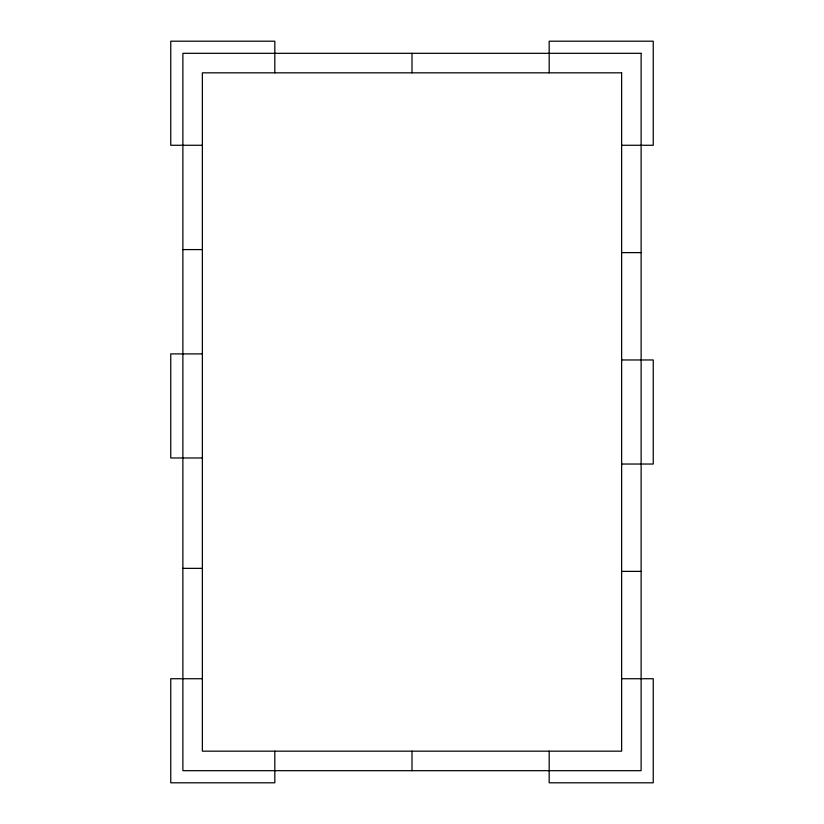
<?xml version="1.0" encoding="UTF-8"?>
<svg xmlns="http://www.w3.org/2000/svg" width="824" height="824" viewBox="0 0 824 824"><rect width="100%" height="100%" fill="white"/><g stroke="black" fill="none" stroke-linecap="round" stroke-linejoin="round"><path stroke-width="1.24" d="M202.374 145.271L170.753 145.271L170.753 41.2L274.825 41.2L274.825 72.831M621.626 145.271L653.247 145.271L653.247 41.2L549.175 41.2L549.175 72.831M182.877 249.59L202.374 249.59M621.626 252.618L641.124 252.618M202.374 353.898L170.753 353.898L170.753 457.979L202.374 457.979M621.626 359.964L653.247 359.964L653.247 464.036L621.626 464.036M182.877 568.354L202.374 568.354M621.626 571.382L641.124 571.382M202.374 678.729L170.753 678.729L170.753 782.8L274.825 782.8L274.825 751.169M621.626 678.729L653.247 678.729L653.247 782.8L549.175 782.8L549.175 751.169M412 53.323L412 72.831M412 751.169L412 770.677M641.124 53.323L182.877 53.323L182.877 770.677L641.124 770.677L641.124 53.323M621.626 72.831L202.374 72.831L202.374 751.169L621.626 751.169L621.626 72.831"/></g></svg>
